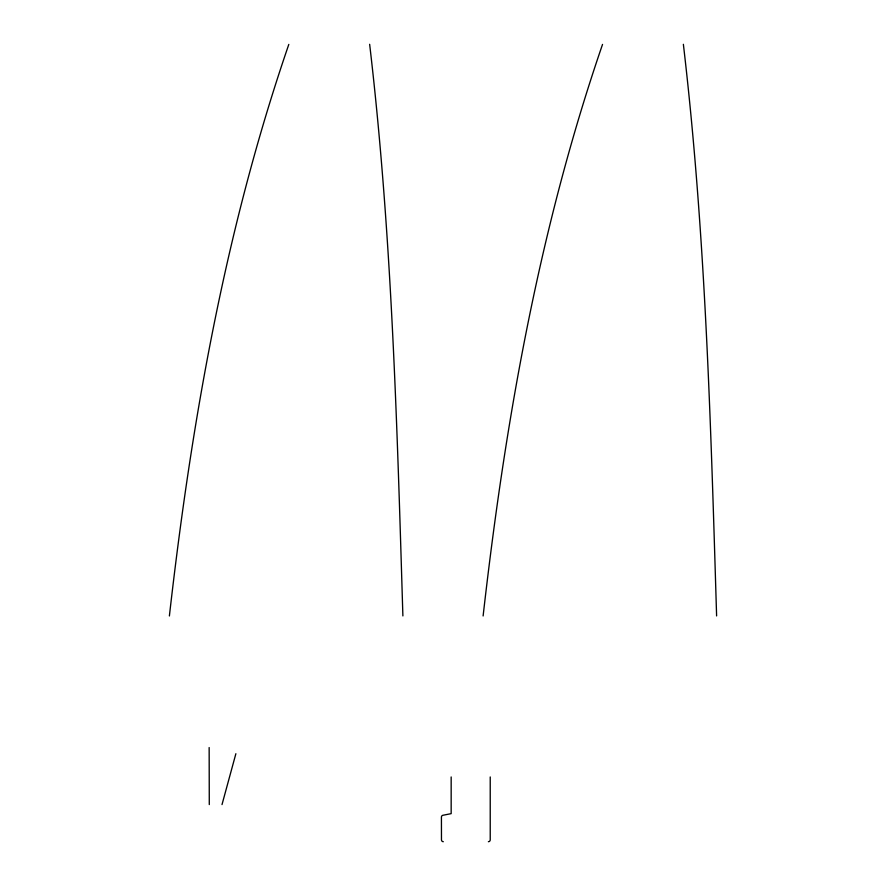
<?xml version="1.0" encoding="UTF-8"?>
<svg xmlns="http://www.w3.org/2000/svg" width="886" height="886" viewBox="0 0 886 886"><rect width="100%" height="100%" fill="white"/><g stroke="black" fill="none" stroke-linecap="round" stroke-linejoin="round"><path stroke-width="1.33" d="M169.392 615.969C191.376 422.389 225.31 229.053 288.814 44.4M483.114 615.969C505.086 422.389 539.02 229.053 602.535 44.4M222.009 804.588L235.875 753.709M683.372 44.3C705.666 234.015 710.805 425.158 716.608 615.925M369.65 44.3C391.955 234.015 397.083 425.158 402.886 615.925M209.151 747.551L209.284 804.588M490.224 776.956L490.224 839.85A1.85 1.85 0 0 1 488.374 841.7M451.162 776.956L451.162 813.647L442.922 815.275A1.85 1.85 0 0 0 441.427 817.08L441.472 839.862A1.85 1.85 0 0 0 443.31 841.7"/></g></svg>
